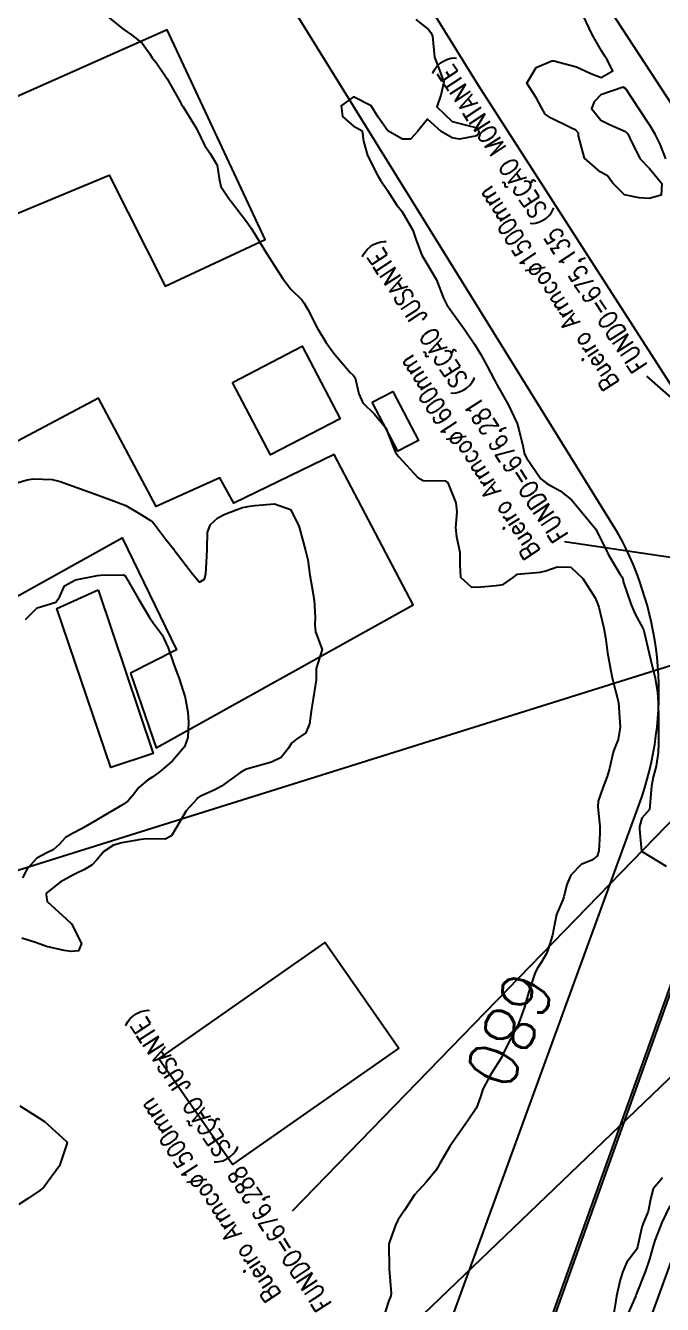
# Model space of a CAD drawing. Header units: metres. Extents: x 292545 to 299085, y 7450245 to 7463078.
# Drawn here: x 296442.8 to 296494.3, y 7454493 to 7454596.4 of the extents above; entities that cross this region are included whole.
import ezdxf
from ezdxf.enums import TextEntityAlignment as Align

# ---------------------------------------------------------------- set-up
doc = ezdxf.new("R2010")
doc.units = ezdxf.units.M
doc.linetypes.add('CONTINUO', pattern=[0])
for name, color, linetype in [('Area Verde e Lazer', 94, 'Continuous'), ('Cotas', 45, 'Continuous'), ('Curvas de Nivel 1m', 11, 'Continuous'), ('Curvas de Nivel 5m', 15, 'Continuous'), ('Edificações', 30, 'Continuous'), ('Hidrografia', 140, 'Continuous'), ('Linha Férrea', 20, 'Continuous'), ('TEXTO', 45, 'Continuous'), ('Vias Primárias', 230, 'Continuous')]:
    doc.layers.add(name, color=color, linetype=linetype)
doc.styles.add('ROMANS', font='romans', dxfattribs={"height": 0.2})
doc.styles.add('Style-STANDARD', font='STANDARD.shx')

msp = doc.modelspace()

# ---------------------------------------------------------------- linework, layer by layer
at = {"layer": 'Area Verde e Lazer', "elevation": 682.53}
msp.add_lwpolyline([(296424.81, 7454323.99), (296458.01, 7454417.08), (296481.15, 7454479.72), (296497.66, 7454525.8, -1), (296512.82, 7454520.37, 0.001416), (296446.05, 7454332.4, -0.011647), (296437.73, 7454310.41, -0.34013), (296434.95, 7454308.78, -0.34013)], format="xyb", dxfattribs=at)
at = {"layer": 'Curvas de Nivel 1m', "flags": 128}
for points, elevation in [([(296474.36, 7454596.94), (296475.39, 7454596.12), (296475.57, 7454595.89), (296475.69, 7454595.58), (296475.86, 7454593.89), (296476.18, 7454593.05), (296476.62, 7454591.88), (296476.38, 7454590.82), (296476.06, 7454589.88), (296477.3, 7454588.7), (296478.87, 7454588.28), (296479.3, 7454588.19), (296479.42, 7454587.97), (296479.44, 7454587.85), (296479.42, 7454587.72), (296479.29, 7454587.54), (296477.88, 7454587.27), (296477.29, 7454587.36), (296476.4, 7454587.88), (296475.3, 7454588.89), (296474.53, 7454587.9), (296473.93, 7454587.26), (296473.28, 7454587.27), (296472.08, 7454587.93), (296471.3, 7454589.05), (296470.74, 7454589.95), (296469.32, 7454590.69), (296468.32, 7454589.97), (296468.42, 7454589.09), (296469.3, 7454588.35), (296470.03, 7454587.95), (296470.13, 7454587.1), (296470.46, 7454585.95), (296471.25, 7454584.36), (296471.51, 7454583.94), (296472.07, 7454583.1), (296472.81, 7454581.92), (296473.22, 7454581.43), (296474.1, 7454579.91), (296474.39, 7454579.11), (296474.85, 7454577.89), (296475.16, 7454577.35), (296476.03, 7454575.88), (296476.6, 7454574.4), (296476.86, 7454573.87), (296477.12, 7454573.5), (296478.31, 7454571.86), (296479.09, 7454570.69), (296479.62, 7454569.84), (296480.13, 7454568.9), (296480.68, 7454567.83), (296481.04, 7454567.19), (296481.81, 7454565.81), (296482.54, 7454564.27), (296482.69, 7454563.8), (296482.99, 7454562.47), (296483.14, 7454561.8), (296483.29, 7454561.49), (296484.45, 7454559.79), (296484.95, 7454559.41), (296486.02, 7454558.84), (296486.94, 7454558.09), (296487.23, 7454557.75), (296488.9, 7454555.73), (296489.91, 7454553.72), (296490.87, 7454552.06), (296491.02, 7454551.86), (296491.08, 7454551.71), (296491.14, 7454551.42), (296491.72, 7454549.7), (296492.05, 7454548.91), (296492.74, 7454547.68), (296492.76, 7454547.63), (296492.81, 7454547.41), (296493.22, 7454545.68), (296493.36, 7454545.1), (296493.7, 7454543.67), (296493.89, 7454542.53), (296493.95, 7454541.67), (296493.96, 7454540.44), (296493.96, 7454539.67), (296493.96, 7454538.41), (296493.95, 7454537.67), (296493.78, 7454536.57), (296493.54, 7454535.67), (296493.39, 7454534.94), (296493.29, 7454533.67), (296493.25, 7454533.06), (296492.63, 7454532.35), (296492.44, 7454531.68), (296492.42, 7454531.48), (296492.6, 7454529.68), (296494.59, 7454528.48)], 679), ([(296494.57, 7454585.67), (296494.1, 7454586.85), (296493.69, 7454587.68), (296493.3, 7454588.33), (296492.41, 7454589.69), (296491.33, 7454591.33), (296491.11, 7454591.48), (296489.32, 7454590.84), (296488.78, 7454590.27), (296488.55, 7454589.74), (296489.3, 7454588.79), (296490.02, 7454588.44), (296491.29, 7454587.88), (296491.49, 7454587.7), (296491.64, 7454587.34), (296492.47, 7454585.69), (296493.25, 7454584.89), (296494.24, 7454583.67), (296494.17, 7454582.73), (296493.22, 7454582.46), (296492.41, 7454582.51), (296491.23, 7454582.77), (296490.28, 7454583.71), (296489.84, 7454584.31), (296489.25, 7454584.62), (296487.99, 7454585.74), (296487.51, 7454587.53), (296487.49, 7454587.75), (296487.3, 7454587.99), (296486.84, 7454588.21), (296485.3, 7454588.96), (296484.82, 7454589.29), (296484.53, 7454589.78), (296484.11, 7454590.57), (296483.33, 7454591.8), (296484.09, 7454593.06), (296485.36, 7454593.61), (296485.52, 7454593.61), (296487.35, 7454593.1), (296488.51, 7454592.58), (296489.34, 7454592.26), (296490.28, 7454592.79), (296489.78, 7454593.72), (296489.62, 7454593.98), (296489.37, 7454594.4), (296488.61, 7454595.74), (296487.88, 7454597.26)], 679), ([(296441.85, 7454559.39), (296442.95, 7454559.72), (296443.43, 7454559.8), (296444.96, 7454559.75), (296445.61, 7454559.58), (296446.95, 7454559.1), (296448.67, 7454558.47), (296448.94, 7454558.38), (296449.5, 7454558.19), (296450.93, 7454557.64), (296452.19, 7454556.89), (296452.92, 7454556.43), (296453.08, 7454556.32), (296453.21, 7454556.16), (296454.17, 7454554.87), (296454.76, 7454554.13), (296454.81, 7454554.06), (296454.88, 7454553.97), (296456.31, 7454552.12), (296456.86, 7454551.44), (296457.28, 7454551.68), (296457.38, 7454552.1), (296457.47, 7454553.51), (296457.5, 7454554.1), (296457.53, 7454555.48), (296457.75, 7454556.1), (296458.36, 7454556.65), (296458.92, 7454556.95), (296460.34, 7454557.48), (296460.93, 7454557.59), (296461.34, 7454557.64), (296462.93, 7454557.77), (296464.23, 7454557.33), (296464.91, 7454556.01), (296465.45, 7454554), (296465.62, 7454553.26), (296465.8, 7454552), (296465.95, 7454551.1), (296466.15, 7454550), (296466.22, 7454548.6), (296466.2, 7454548), (296466.24, 7454547.43), (296466.79, 7454545.99), (296466.3, 7454544.47), (296466.3, 7454544), (296466.3, 7454543.54), (296466.06, 7454542), (296465.92, 7454541.19), (296465.76, 7454540), (296465.46, 7454539.26), (296464.7, 7454538.74), (296464.31, 7454538.42), (296464.06, 7454538.03), (296463.46, 7454537.26), (296462.68, 7454536.88), (296462.02, 7454536.71), (296460.68, 7454536.32), (296460.22, 7454536.07), (296458.66, 7454534.94), (296458.11, 7454534.64), (296456.91, 7454534.11), (296456.75, 7454534.01), (296456.65, 7454533.91), (296455.79, 7454532.96), (296455.32, 7454532.13), (296454.61, 7454530.92), (296454.09, 7454530.66), (296452.61, 7454530.69), (296452.14, 7454530.63), (296450.6, 7454530.37), (296449.93, 7454530.19), (296449.13, 7454529.66), (296448.58, 7454528.99), (296448.19, 7454528.6), (296447.59, 7454528.22), (296446.91, 7454527.89), (296446.57, 7454527.73), (296445.61, 7454527.19), (296444.55, 7454526.36), (296444.49, 7454526.25), (296444.47, 7454526.17), (296444.55, 7454525.61), (296446.1, 7454524.23), (296446.53, 7454523.81), (296447.33, 7454522.22), (296447.08, 7454521.64), (296446.5, 7454521.58), (296445.93, 7454521.67), (296444.5, 7454521.99), (296443.7, 7454522.27), (296442.51, 7454522.66)], 681), ([(296442.82, 7454548.43), (296443.74, 7454549.36), (296444.83, 7454549.69), (296445.26, 7454549.82), (296445.56, 7454550.24), (296445.95, 7454551.14), (296446.86, 7454551.63), (296448.62, 7454551.97), (296448.86, 7454552), (296450.72, 7454552.04), (296450.86, 7454551.96), (296451.9, 7454550.17), (296452.82, 7454548.58), (296453.14, 7454548.16), (296453.85, 7454547.19), (296454.34, 7454546.14), (296454.77, 7454544.87), (296455.05, 7454544.13), (296455.24, 7454543.65), (296455.7, 7454542.12), (296455.92, 7454540.93), (296455.98, 7454540.12), (296455.94, 7454538.88), (296455.65, 7454538.12), (296454.68, 7454537.01), (296453.73, 7454536.15), (296453.11, 7454535.71), (296452.67, 7454535.43), (296451.98, 7454534.85), (296451.45, 7454534.17), (296451.09, 7454533.74), (296450.64, 7454533.43), (296449.86, 7454532.97), (296448.62, 7454532.26), (296448.59, 7454532.25), (296448.54, 7454532.21), (296447.34, 7454531.5), (296446.61, 7454531.13), (296446.05, 7454530.8), (296445.52, 7454530.24), (296445.05, 7454529.79), (296444.59, 7454529.58), (296443.72, 7454529.13), (296442.94, 7454528.27), (296442.57, 7454527.55)], 682), ([(296442.35, 7454509.09), (296443.68, 7454508.27), (296444.34, 7454507.83), (296446.11, 7454506.23), (296446.18, 7454506.1), (296445.55, 7454504.24), (296444.28, 7454502.52), (296444.14, 7454502.4), (296443.96, 7454502.26), (296442.96, 7454501.58), (296442.26, 7454501.12)], 681), ([(296494.29, 7454503.28), (296493.55, 7454502.4), (296493.35, 7454501.67), (296493.13, 7454500.55), (296492.76, 7454499.68), (296492.63, 7454499.3), (296492.28, 7454497.69), (296492.21, 7454497.52), (296491.42, 7454496.47), (296491.08, 7454495.7), (296490.87, 7454495.02), (296490.58, 7454493.71), (296490.52, 7454493.36), (296490.25, 7454491.71)], 679), ([(296494.89, 7454501.02), (296494.24, 7454499.66), (296493.68, 7454498.21), (296493.51, 7454497.67), (296493.24, 7454496.71), (296492.89, 7454495.68), (296492.17, 7454493.85), (296492.13, 7454493.74), (296492.1, 7454493.69), (296491.52, 7454492.33)], 678)]:
    msp.add_lwpolyline(points, dxfattribs=dict(at, elevation=elevation))
at = {"layer": 'Curvas de Nivel 5m', "elevation": 680, "flags": 128}
msp.add_lwpolyline([(296449.4, 7454597.22), (296450.67, 7454596.19), (296451.38, 7454595.7), (296452.24, 7454595.03), (296452.85, 7454594.16), (296453.05, 7454593.85), (296453.36, 7454593.45), (296454.27, 7454592.14), (296455.32, 7454590.28), (296455.4, 7454590.13), (296455.54, 7454589.89), (296456.63, 7454588.12), (296457.27, 7454586.79), (296457.73, 7454586.1), (296458.31, 7454585.15), (296458.47, 7454584.09), (296458.6, 7454583.45), (296459.23, 7454582.48), (296459.53, 7454582.08), (296460.66, 7454580.61), (296461.06, 7454580.06), (296461.19, 7454579.86), (296462.28, 7454578.05), (296463.15, 7454576.71), (296463.59, 7454576.03), (296464.25, 7454575.14), (296465.13, 7454574.26), (296465.34, 7454574.01), (296465.62, 7454573.5), (296466.39, 7454572), (296467.09, 7454570.86), (296467.71, 7454569.98), (296469.06, 7454568.4), (296469.28, 7454568.19), (296469.46, 7454567.96), (296469.74, 7454566.66), (296470.07, 7454565.95), (296471.02, 7454565.02), (296471.94, 7454563.93), (296472.52, 7454562.39), (296472.72, 7454561.92), (296472.98, 7454561.57), (296474.53, 7454559.9), (296474.95, 7454559.66), (296476.72, 7454559.64), (296476.95, 7454559.47), (296477.6, 7454557.86), (296477.66, 7454557.13), (296477.56, 7454555.86), (296477.65, 7454555.11), (296477.92, 7454553.86), (296477.9, 7454552.83), (296477.96, 7454551.86), (296478.85, 7454551.04), (296479.63, 7454551.06), (296480.85, 7454551.17), (296481.41, 7454551.26), (296482.21, 7454551.81), (296482.57, 7454552.09), (296482.87, 7454552.13), (296484.4, 7454552.25), (296484.87, 7454552.36), (296485.79, 7454552.68), (296486.87, 7454552.66), (296487.85, 7454551.74), (296488.84, 7454550.18), (296489.05, 7454549.73), (296489.14, 7454549.42), (296489.54, 7454547.72), (296489.7, 7454546.82), (296489.85, 7454545.72), (296490.08, 7454544.41), (296490.23, 7454543.72), (296490.74, 7454541.71), (296490.87, 7454539.71), (296490.7, 7454538.73), (296490.4, 7454538), (296490.31, 7454537.71), (296490.02, 7454536.37), (296489.83, 7454535.72), (296489.49, 7454534.89), (296489.09, 7454533.73), (296489.07, 7454533.29), (296489.22, 7454531.72), (296489.23, 7454531.11), (296489.15, 7454529.72), (296489.02, 7454529.3), (296488.59, 7454528.97), (296487.72, 7454528.61), (296486.87, 7454527.76), (296486.57, 7454527.01), (296486.33, 7454525.99), (296486.24, 7454525.76), (296485.73, 7454524.58), (296485.56, 7454523.77), (296485.4, 7454522.89), (296485.06, 7454521.77), (296484.9, 7454521.37), (296484.49, 7454520.69), (296484.13, 7454520.14), (296483.98, 7454519.79), (296483.59, 7454518.66), (296483.33, 7454517.79), (296483.15, 7454517.09), (296482.68, 7454515.8), (296482.6, 7454515.63), (296482.43, 7454515.33), (296481.65, 7454513.81), (296481.25, 7454512.96), (296480.53, 7454511.83), (296480.38, 7454511.61), (296479.76, 7454510.45), (296479.57, 7454509.84), (296479.26, 7454508.93), (296478.52, 7454507.85), (296478.44, 7454507.74), (296478.33, 7454507.59), (296477.12, 7454505.87), (296476.3, 7454504.45), (296476.1, 7454504.08), (296475.97, 7454503.88), (296475.22, 7454502.95), (296474.26, 7454501.9), (296473.46, 7454500.69), (296472.94, 7454499.91), (296472.71, 7454499.44), (296472.22, 7454498.11), (296472.18, 7454497.92), (296472.19, 7454495.92), (296472.37, 7454493.92), (296472.34, 7454493.74), (296472.16, 7454493.28), (296471.83, 7454492.25)], dxfattribs=at)
at = {"layer": 'Edificações'}
for points in [[(296427.4, 7454575.14), (296449.57, 7454584.36), (296454.11, 7454575.37), (296462.17, 7454579.14), (296454.26, 7454596.11), (296424.15, 7454582.72)], [(296451.29, 7454544.08), (296453.38, 7454538.04), (296474.15, 7454549.61), (296467.75, 7454561.76), (296459.66, 7454557.84), (296458.52, 7454559.88), (296453.38, 7454557.57), (296448.7, 7454566.31), (296437.77, 7454560.53), (296434.18, 7454567.52), (296425.7, 7454564.11), (296424.01, 7454568.09), (296418.23, 7454565.64), (296415.4, 7454571.63), (296406.09, 7454567.32), (296409.49, 7454560.7), (296416.67, 7454564.25), (296420.8, 7454555.84), (296428.52, 7454559.22), (296435.35, 7454546.54), (296450.63, 7454555.03), (296455.01, 7454545.98)], [(296459.55, 7454567.59), (296465.18, 7454570.52), (296468.23, 7454564.66), (296462.61, 7454561.73)], [(296470.84, 7454565.99), (296472.49, 7454566.85), (296474.56, 7454562.89), (296472.91, 7454562.03)], [(296448.68, 7454550.82), (296453.12, 7454537.6), (296449.7, 7454536.46), (296445.35, 7454549.32)], [(296472.99, 7454513.77), (296459.54, 7454504.37), (296453.58, 7454512.9), (296467.03, 7454522.3)]]:
    msp.add_lwpolyline(points, close=True, dxfattribs=at)
at = {"layer": 'Hidrografia', "elevation": 679.59}
msp.add_lwpolyline([(296430.03, 7454315.97), (296433.51, 7454325.62), (296436.53, 7454333.19), (296441.54, 7454347.15), (296446.95, 7454362.48), (296452.32, 7454378), (296458.69, 7454396.75), (296465.69, 7454414.96), (296470.73, 7454428.97), (296474.88, 7454441.77), (296480.42, 7454455.42), (296485.1, 7454470.5), (296490.57, 7454484.34), (296496.38, 7454500.33), (296499.28, 7454507.6)], dxfattribs=at)
at = {"layer": 'Linha Férrea', "linetype": 'Continuous'}
msp.add_lwpolyline([(296434.01, 7454690.16), (296450.41, 7454661.67), (296470.24, 7454628.71), (296490.14, 7454597.57), (296508.64, 7454569.23), (296529.02, 7454537.45), (296546.97, 7454509.59), (296566.41, 7454479.69), (296587.02, 7454446.66), (296609.89, 7454410.99), (296628.63, 7454382.18)], dxfattribs=at)
at = {"layer": 'TEXTO', "linetype": 'CONTINUO'}
for points in [[(296493, 7454568.11, 0), (296510.62, 7454552.63, 0)], [(296486.36, 7454554.74, 0), (296510.63, 7454551.14, 0)], [(296419.32, 7454520.98, 0), (296511.42, 7454549.89, 0)], [(296464.4, 7454500.62, 0), (296511.09, 7454548.71, 0)], [(296503.99, 7454520.11, 0), (296465.73, 7454483.38, 0)]]:
    msp.add_polyline3d(points, dxfattribs=at)
at = {"layer": 'Vias Primárias'}
msp.add_lwpolyline([(296623.41, 7454359.7), (296597.5, 7454401.19), (296575.35, 7454437.81), (296546.86, 7454483.98), (296522.03, 7454524.91), (296503.5, 7454554.11), (296479.41, 7454591.61), (296457, 7454627.84), (296437.76, 7454659.49), (296419.54, 7454691.22), (296405.08, 7454719.91), (296391.77, 7454749.95), (296378.77, 7454782.34), (296367.71, 7454812.56), (296355.11, 7454845.88), (296341.96, 7454881.96), (296333.31, 7454905.23), (296321.24, 7454939.23), (296308.1, 7454977.78), (296299.92, 7455006.96), (296294.36, 7455029.11), (296287.72, 7455063.42), (296283.49, 7455090.63), (296279.74, 7455120.4)], dxfattribs=at)
msp.add_lwpolyline([(296419.7, 7454332.04), (296450.53, 7454417.21), (296476.86, 7454490.81), (296492.4, 7454533.47, 0.217563), (296490.65, 7454555.47), (296443.06, 7454632.37), (296410.93, 7454686.38), (296388.55, 7454731.82), (296380.71, 7454749.95, 0.141466), (296366.05, 7454764.34, -0.034492), (296373.87, 7454749.95)], format="xyb", dxfattribs=at)
at = {"layer": 'Vias Primárias', "elevation": 682.53}
msp.add_lwpolyline([(296424.63, 7454324.06), (296457.82, 7454417.15), (296480.96, 7454479.79), (296497.48, 7454525.87, -1), (296513.01, 7454520.3, 0.001416), (296446.24, 7454332.33, -0.011647), (296437.92, 7454310.34, -0.34013), (296434.92, 7454308.58, -8.876355)], format="xyb", dxfattribs=at)

# ---------------------------------------------------------------- texts
at = {"layer": 'Cotas', "style": 'Style-STANDARD'}
msp.add_text('680', height=4, rotation=245.3607, dxfattribs=at).set_placement((296481.96, 7454515.26, 680), align=Align.MIDDLE_CENTER)
at = {"layer": 'TEXTO', "style": 'ROMANS', "width": 0.8}
for s, p in [('FUNDO=675,135 (SEÇÃO MONTANTE)', (296493.15, 7454569.01)), ('Bueiro ArmcoØ1500mm', (296490.85, 7454567.58)), ('FUNDO=676,281 (SEÇÃO JUSANTE)', (296486.75, 7454555.29)), ('Bueiro ArmcoØ1600mm', (296484.46, 7454553.93)), ('FUNDO=676,288 (SEÇÃO JUSANTE)', (296467.62, 7454493.12)), ('Bueiro ArmcoØ1500mm', (296463.51, 7454493.86))]:
    msp.add_text(s, height=1.5, rotation=122.9912, dxfattribs=at).set_placement(p)

doc.saveas('drawing.dxf')
